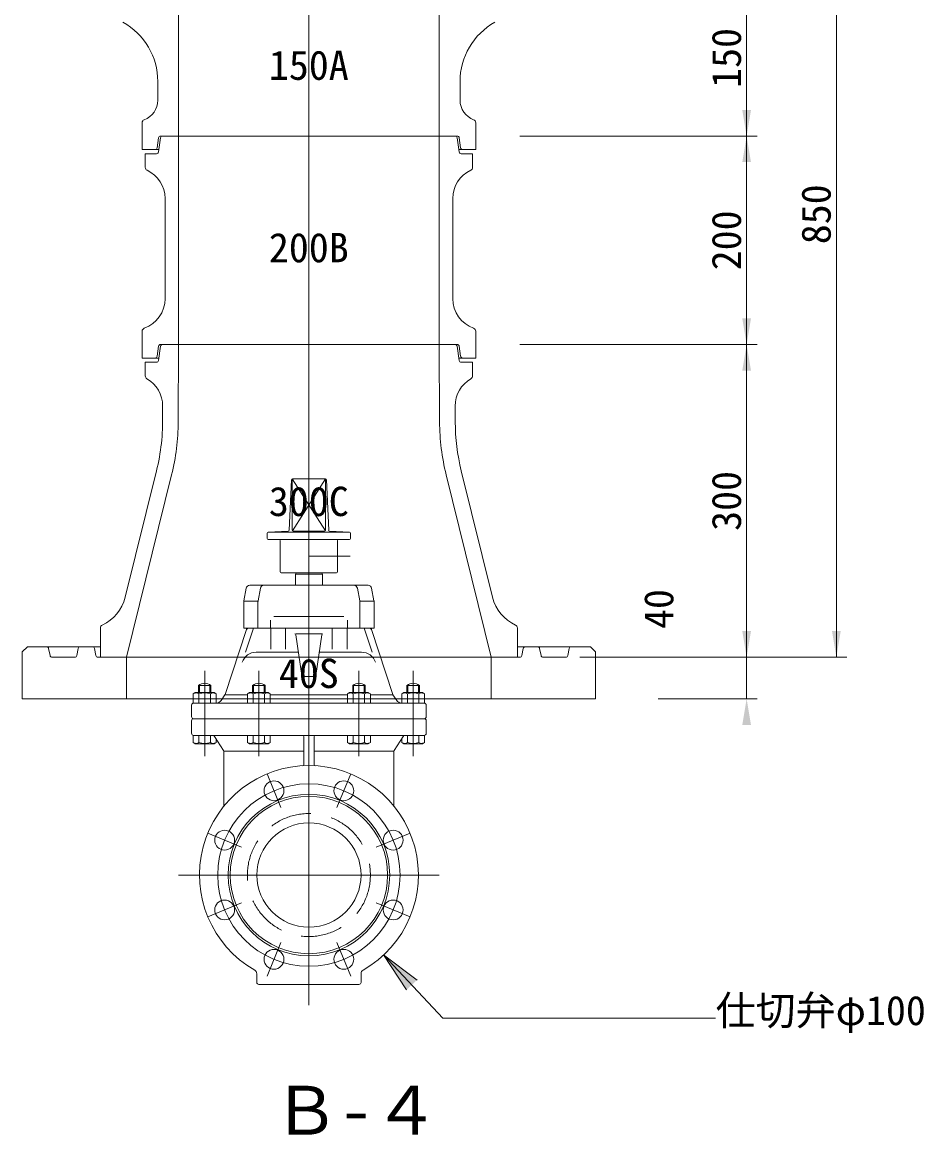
# Model space of a CAD drawing. Units: millimetres, scale not verified. Extents: x -6861 to 6881, y -3554 to 3095.
# Drawn here: x 4124 to 4989, y 1463 to 2530 of the extents above; entities that cross this region are included whole.
import ezdxf
from ezdxf.enums import TextEntityAlignment as Align

# ---------------------------------------------------------------- set-up
doc = ezdxf.new("R2010")
doc.units = ezdxf.units.MM
doc.header["$LTSCALE"] = 20
doc.linetypes.add('DASHED2', pattern=[3, 2, -1])
for name, color, linetype, lineweight in [('0-2_HIDEN', 7, 'DASHED2', 18), ('0-3_TEMP', 3, 'Continuous', 18), ('0-4_細線', 7, 'Continuous', 18), ('0-5_仕切弁', 7, 'Continuous', 18), ('0-6_寸法', 1, 'Continuous', 18), ('0-7_注釈', 1, 'Continuous', 18)]:
    doc.layers.add(name, color=color, linetype=linetype, lineweight=lineweight)
doc.styles.add('ＭＳ ゴシック', font='')
doc.styles.get('ＭＳ ゴシック').set_extended_font_data('MS Gothic')

msp = doc.modelspace()

# ---------------------------------------------------------------- linework, layer by layer
at = {"layer": '0-2_HIDEN'}
msp.add_circle((4398.8, 1711.78), 59, dxfattribs=at)
at = {"layer": '0-3_TEMP'}
for p, q in [((4398.8, 2620.78), (4398.8, 2457.78)), ((4398.8, 2470.78), (4398.8, 2157.78)), ((4398.8, 2420.78), (4398.8, 2207.78)), ((4398.8, 2161.78), (4398.8, 1861.78)), ((4398.8, 2111.78), (4398.8, 1586.78)), ((4298.8, 1907.78), (4298.8, 1825.78)), ((4350.8, 1907.78), (4350.8, 1825.78)), ((4446.8, 1907.78), (4446.8, 1825.78)), ((4498.8, 1907.78), (4498.8, 1825.78)), ((4358.62, 1808.78), (4372.01, 1776.45)), ((4438.98, 1808.78), (4425.58, 1776.45)), ((4301.79, 1751.96), (4334.13, 1738.56)), ((4495.8, 1751.96), (4463.47, 1738.56)), ((4523.8, 1711.78), (4273.8, 1711.78)), ((4301.79, 1671.59), (4334.13, 1684.99)), ((4495.8, 1671.59), (4463.47, 1684.99)), ((4358.62, 1614.77), (4372.01, 1647.1)), ((4438.98, 1614.77), (4425.58, 1647.1))]:
    msp.add_line(p, q, dxfattribs=at)
msp.add_circle((4398.8, 1711.78), 87.5, dxfattribs=at)
at = {"layer": '0-4_細線'}
for p, q in [((4273.8, 2570.78), (4273.8, 2420.78)), ((4523.8, 2570.78), (4523.8, 2420.78)), ((4253.8, 2473.11), (4253.8, 2455.14)), ((4543.8, 2473.11), (4543.8, 2455.14)), ((4238.8, 2433.58), (4238.8, 2420.78)), ((4558.8, 2433.58), (4558.8, 2420.78)), ((4238.8, 2420.78), (4238.8, 2407.78)), ((4254.55, 2419.05), (4253.21, 2409.5)), ((4254.55, 2405.49), (4256.55, 2419.07)), ((4256.54, 2420.78), (4398.8, 2420.78)), ((4273.8, 2420.78), (4273.8, 2220.78)), ((4541.06, 2420.78), (4398.8, 2420.78)), ((4523.8, 2420.78), (4523.8, 2220.78)), ((4541.05, 2419.07), (4543.05, 2405.49)), ((4543.04, 2419.05), (4544.38, 2409.5)), ((4558.8, 2420.78), (4558.8, 2407.78)), ((4238.8, 2407.78), (4254.89, 2407.78)), ((4252.57, 2403.78), (4241.8, 2403.78)), ((4241.8, 2390.75), (4241.8, 2403.78)), ((4542.71, 2407.78), (4558.8, 2407.78)), ((4555.8, 2403.78), (4545.02, 2403.78)), ((4555.8, 2403.78), (4555.8, 2390.75)), ((4260.8, 2264.69), (4260.8, 2360.87)), ((4536.8, 2360.87), (4536.8, 2264.69)), ((4238.8, 2207.78), (4238.8, 2233.58)), ((4558.8, 2233.58), (4558.8, 2207.78)), ((4256.54, 2220.78), (4398.8, 2220.78)), ((4273.43, 2146.44), (4273.8, 2220.78)), ((4541.06, 2220.78), (4398.8, 2220.78)), ((4524.17, 2146.44), (4523.8, 2220.78)), ((4254.55, 2219.05), (4253.21, 2209.5)), ((4254.55, 2205.49), (4256.55, 2219.07)), ((4541.05, 2219.07), (4543.05, 2205.49)), ((4543.04, 2219.05), (4544.38, 2209.5)), ((4238.8, 2207.78), (4254.89, 2207.78)), ((4241.8, 2203.78), (4252.57, 2203.78)), ((4241.8, 2203.78), (4241.8, 2190.58)), ((4542.71, 2207.78), (4558.8, 2207.78)), ((4555.8, 2203.78), (4545.02, 2203.78)), ((4555.8, 2203.78), (4555.8, 2190.58)), ((4258.5, 2161.73), (4258.43, 2146.52)), ((4539.18, 2146.48), (4539.1, 2161.74)), ((4252.57, 2099.47), (4222.56, 1978.22)), ((4223.8, 1920.78), (4267.13, 2095.86)), ((4573.8, 1920.78), (4530.46, 2095.86)), ((4575.03, 1978.22), (4544.97, 2099.66)), ((4198.8, 1948.81), (4198.8, 1920.78)), ((4598.8, 1948.81), (4598.8, 1920.78)), ((4149.12, 1929.17), (4150.48, 1922.38)), ((4176.12, 1922.38), (4177.48, 1929.17)), ((4191.16, 1930.78), (4198.8, 1930.78)), ((4193.12, 1929.17), (4194.48, 1922.38)), ((4598.8, 1930.78), (4606.44, 1930.78)), ((4604.48, 1929.17), (4603.12, 1922.38)), ((4606.44, 1930.78), (4668.8, 1930.78)), ((4606.44, 1930.78), (4618.16, 1930.78)), ((4621.48, 1922.38), (4620.12, 1929.17)), ((4648.48, 1929.17), (4647.12, 1922.38)), ((4673.8, 1925.78), (4668.8, 1930.78)), ((4673.8, 1925.78), (4673.8, 1880.78)), ((4152.44, 1920.78), (4174.16, 1920.78)), ((4398.8, 1920.78), (4196.44, 1920.78)), ((4223.8, 1880.78), (4223.8, 1920.78)), ((4398.8, 1920.78), (4601.16, 1920.78)), ((4573.8, 1880.78), (4573.8, 1920.78)), ((4645.16, 1920.78), (4623.44, 1920.78)), ((4123.8, 1880.78), (4673.8, 1880.78))]:
    msp.add_line(p, q, dxfattribs=at)
for points in [[(4128.8, 1930.78), (4123.8, 1925.78), (4123.8, 1880.78)], [(4128.8, 1930.78), (4191.16, 1930.78), (4179.44, 1930.78)]]:
    msp.add_lwpolyline(points, dxfattribs=at)
for centre, radius, start, end in [((4188.8, 2473.11), 65, 0, 60.968), ((4608.8, 2473.11), 65, 119.032, 180), ((4233.8, 2455.14), 20, 290.354, 0), ((4563.8, 2455.14), 20, 180, 249.646), ((4241.8, 2433.58), 3, 110.354, 180), ((4555.8, 2433.58), 3, 0, 69.646), ((4256.54, 2418.78), 2, 90, 172.001), ((4258.52, 2418.78), 2, 90, 171.634), ((4539.07, 2418.78), 2, 8.366, 90), ((4541.06, 2418.78), 2, 7.999, 90), ((4251.23, 2409.78), 2, 270, 352.001), ((4252.57, 2405.78), 2, 270, 351.633), ((4545.02, 2405.78), 2, 188.367, 270), ((4546.36, 2409.78), 2, 187.999, 270), ((4244.8, 2390.75), 3, 180, 244.897), ((4230.8, 2360.87), 30, 0, 64.897), ((4566.8, 2360.87), 30, 115.103, 180), ((4552.8, 2390.75), 3, 295.103, 0), ((4230.8, 2264.69), 30, 289.471, 0), ((4566.8, 2264.69), 30, 180, 250.529), ((4241.8, 2233.58), 3, 109.47, 179.998), ((4555.8, 2233.58), 3, 0.002, 70.53), ((4256.54, 2218.78), 2, 90, 172.001), ((4258.52, 2218.78), 2, 90, 171.634), ((4539.07, 2218.78), 2, 8.366, 90), ((4541.06, 2218.78), 2, 7.999, 90), ((4251.23, 2209.78), 2, 270, 352.001), ((4546.36, 2209.78), 2, 187.999, 270), ((4252.57, 2205.78), 2, 270, 351.633), ((4545.02, 2205.78), 2, 188.367, 270), ((4244.8, 2190.58), 3, 180, 240.41), ((4552.8, 2190.58), 3, 299.608, 0), ((4228.5, 2161.88), 30, 359.713, 60.41), ((4569.1, 2161.89), 30, 119.608, 180.287), ((4058.43, 2147.52), 200, 346.099, 1.51), ((4058.43, 2147.52), 215, 346.099, 359.713), ((4739.17, 2147.52), 215, 180.287, 193.901), ((4739.17, 2147.48), 200, 180.287, 193.833), ((4183.73, 1987.83), 40, 294.84, 346.099), ((4613.86, 1987.83), 40, 193.901, 245.161), ((4201.8, 1948.81), 3, 114.838, 179.998), ((4595.8, 1948.81), 3, 0.002, 65.162), ((4147.16, 1928.78), 2, 11.309, 90), ((4152.44, 1922.78), 2, 191.309, 270), ((4174.16, 1922.78), 2, 270, 348.691), ((4179.44, 1928.78), 2, 90, 168.691), ((4191.16, 1928.78), 2, 11.309, 90), ((4196.44, 1922.78), 2, 191.309, 270), ((4601.16, 1922.78), 2, 270, 348.691), ((4606.44, 1928.78), 2, 90, 168.691), ((4618.16, 1928.78), 2, 11.309, 90), ((4623.44, 1922.78), 2, 191.309, 270), ((4645.16, 1922.78), 2, 270, 348.691), ((4650.44, 1928.78), 2, 90, 168.691)]:
    msp.add_arc(centre, radius, start, end, dxfattribs=at)
at = {"layer": '0-5_仕切弁'}
for p, q in [((4382, 2090.82), (4379.84, 2042.68)), ((4382.8, 2091.75), (4414.57, 2042.14)), ((4382.8, 2042.78), (4382.8, 2091.75)), ((4414.59, 2091.78), (4383, 2091.78)), ((4414.8, 2091.75), (4383.03, 2042.14)), ((4414.8, 2042.78), (4414.8, 2091.75)), ((4415.59, 2090.82), (4417.76, 2042.68)), ((4358.8, 2034.78), (4358.8, 2039.78)), ((4378.89, 2041.73), (4359.75, 2040.78)), ((4359.8, 2040.78), (4437.8, 2040.78)), ((4383.8, 2041.78), (4413.8, 2041.78)), ((4418.71, 2041.73), (4437.85, 2040.78)), ((4438.8, 2039.78), (4438.8, 2034.78)), ((4437.8, 2033.78), (4359.8, 2033.78)), ((4371.3, 2002.78), (4371.3, 2032.78)), ((4426.3, 2032.78), (4426.3, 2002.78)), ((4398.8, 2017.78), (4438.3, 2017.78)), ((4372.3, 2001.78), (4425.3, 2001.78)), ((4385.8, 2000.48), (4386.55, 2001.78)), ((4411.05, 2001.78), (4411.8, 2000.48)), ((4411.8, 2000.48), (4411.8, 1989.78)), ((4338.6, 1986.91), (4336.36, 1974.82)), ((4455.55, 1989.78), (4342.04, 1989.78)), ((4352.26, 1986.91), (4350.02, 1974.82)), ((4445.33, 1986.91), (4447.57, 1974.82)), ((4458.99, 1986.91), (4461.23, 1974.82)), ((4336.3, 1974.09), (4336.3, 1948.78)), ((4336.31, 1974.46), (4349.96, 1974.46)), ((4349.96, 1974.09), (4349.96, 1948.78)), ((4461.28, 1974.46), (4447.64, 1974.46)), ((4447.64, 1974.09), (4447.64, 1948.78)), ((4461.3, 1974.09), (4461.3, 1948.78)), ((4361.81, 1956.28), (4361.81, 1948.78)), ((4365.31, 1959.78), (4432.28, 1959.78)), ((4435.78, 1956.28), (4435.78, 1948.78)), ((4318.39, 1885.05), (4338.8, 1947.28)), ((4461.3, 1948.78), (4336.3, 1948.78)), ((4338.08, 1925.56), (4345.7, 1948.78)), ((4338.8, 1948.78), (4338.8, 1947.28)), ((4362.12, 1948.78), (4362.12, 1928.46)), ((4376.36, 1948.78), (4376.36, 1928.46)), ((4411.3, 1943.04), (4386.3, 1943.04)), ((4421.23, 1948.78), (4421.23, 1928.46)), ((4435.47, 1948.78), (4435.47, 1928.46)), ((4459.51, 1925.56), (4451.9, 1948.78)), ((4458.8, 1948.78), (4458.8, 1947.28)), ((4479.21, 1885.05), (4458.8, 1947.28)), ((4386.28, 1942.19), (4392.15, 1903.13)), ((4411.31, 1942.19), (4405.44, 1903.13)), ((4388.78, 1925.56), (4348.22, 1925.56)), ((4408.81, 1925.56), (4449.37, 1925.56)), ((4404.45, 1902.28), (4393.14, 1902.28)), ((4292.8, 1893.78), (4304.8, 1893.78)), ((4292.8, 1893.78), (4292.8, 1886.78)), ((4293.74, 1886.78), (4293.74, 1894.4)), ((4303.85, 1886.78), (4303.85, 1894.4)), ((4304.8, 1893.78), (4304.8, 1886.78)), ((4344.8, 1893.78), (4356.8, 1893.78)), ((4344.8, 1893.78), (4344.8, 1886.78)), ((4345.74, 1886.78), (4345.74, 1894.4)), ((4355.85, 1886.78), (4355.85, 1894.4)), ((4356.8, 1893.78), (4356.8, 1886.78)), ((4440.8, 1893.78), (4452.8, 1893.78)), ((4440.8, 1893.78), (4440.8, 1886.78)), ((4441.74, 1886.78), (4441.74, 1894.4)), ((4451.85, 1886.78), (4451.85, 1894.4)), ((4452.8, 1893.78), (4452.8, 1886.78)), ((4492.8, 1893.78), (4492.8, 1886.78)), ((4493.74, 1886.78), (4493.74, 1894.4)), ((4503.85, 1886.78), (4503.85, 1894.4)), ((4289.8, 1886.78), (4287.83, 1885.64)), ((4287.83, 1885.64), (4287.83, 1876.78)), ((4289.8, 1886.78), (4307.8, 1886.78)), ((4293.31, 1885.64), (4293.31, 1876.78)), ((4304.28, 1885.64), (4304.28, 1876.78)), ((4307.8, 1886.78), (4309.77, 1885.64)), ((4309.77, 1885.64), (4309.77, 1876.78)), ((4318.13, 1884.54), (4314.58, 1879.38)), ((4339.83, 1884.78), (4318.3, 1884.78)), ((4341.8, 1886.78), (4339.83, 1885.64)), ((4339.83, 1885.64), (4339.83, 1876.78)), ((4341.8, 1886.78), (4359.8, 1886.78)), ((4345.31, 1885.64), (4345.31, 1876.78)), ((4356.28, 1885.64), (4356.28, 1876.78)), ((4359.8, 1886.78), (4361.77, 1885.64)), ((4361.77, 1885.64), (4361.77, 1876.78)), ((4435.83, 1884.78), (4361.77, 1884.78)), ((4437.8, 1886.78), (4435.83, 1885.64)), ((4435.83, 1885.64), (4435.83, 1876.78)), ((4437.8, 1886.78), (4455.8, 1886.78)), ((4441.31, 1885.64), (4441.31, 1876.78)), ((4452.28, 1885.64), (4452.28, 1876.78)), ((4455.8, 1886.78), (4457.77, 1885.64)), ((4457.77, 1885.64), (4457.77, 1876.78)), ((4457.77, 1884.78), (4479.3, 1884.78)), ((4479.46, 1884.54), (4483.01, 1879.38)), ((4489.8, 1886.78), (4487.83, 1885.64)), ((4487.83, 1885.64), (4487.83, 1876.78)), ((4489.8, 1886.78), (4507.8, 1886.78)), ((4493.31, 1885.64), (4493.31, 1876.78)), ((4504.28, 1885.64), (4504.28, 1876.78)), ((4507.8, 1886.78), (4509.77, 1885.64)), ((4509.77, 1885.64), (4509.77, 1876.78)), ((4286.3, 1874.78), (4286.3, 1863.78)), ((4509.77, 1876.78), (4288.3, 1876.78)), ((4310.1, 1876.79), (4310.1, 1876.78)), ((4487.49, 1876.78), (4487.49, 1876.79)), ((4511.3, 1874.78), (4511.3, 1863.78)), ((4286.3, 1847.78), (4286.3, 1859.78)), ((4288.3, 1861.78), (4509.3, 1861.78)), ((4511.3, 1859.78), (4511.3, 1847.78)), ((4287.83, 1838.91), (4287.83, 1845.78)), ((4289.8, 1837.78), (4287.83, 1838.91)), ((4288.3, 1845.78), (4509.77, 1845.78)), ((4289.8, 1837.78), (4307.8, 1837.78)), ((4293.31, 1838.91), (4293.31, 1845.78)), ((4304.28, 1838.91), (4304.28, 1845.78)), ((4307.8, 1837.78), (4309.77, 1838.91)), ((4308.39, 1844.85), (4316.99, 1831.27)), ((4309.77, 1838.91), (4309.77, 1842.67)), ((4339.83, 1838.91), (4339.83, 1845.78)), ((4341.8, 1837.78), (4339.83, 1838.91)), ((4341.8, 1837.78), (4359.8, 1837.78)), ((4345.31, 1838.91), (4345.31, 1845.78)), ((4356.28, 1838.91), (4356.28, 1845.78)), ((4359.8, 1837.78), (4361.77, 1838.91)), ((4361.77, 1838.91), (4361.77, 1845.78)), ((4393.8, 1817.61), (4393.8, 1844.78)), ((4403.8, 1817.61), (4403.8, 1844.78)), ((4435.83, 1838.91), (4435.83, 1845.78)), ((4437.8, 1837.78), (4435.83, 1838.91)), ((4437.8, 1837.78), (4455.8, 1837.78)), ((4441.31, 1838.91), (4441.31, 1845.78)), ((4452.28, 1838.91), (4452.28, 1845.78)), ((4455.8, 1837.78), (4457.77, 1838.91)), ((4457.77, 1838.91), (4457.77, 1845.78)), ((4489.21, 1844.85), (4480.61, 1831.27)), ((4487.83, 1838.91), (4487.83, 1842.67)), ((4489.8, 1837.78), (4487.83, 1838.91)), ((4489.8, 1837.78), (4507.8, 1837.78)), ((4493.31, 1838.91), (4493.31, 1845.78)), ((4504.28, 1838.91), (4504.28, 1845.78)), ((4507.8, 1837.78), (4509.77, 1838.91)), ((4509.77, 1838.91), (4509.77, 1845.78)), ((4393.8, 1830.78), (4317.3, 1830.78)), ((4317.3, 1830.2), (4317.3, 1777.98)), ((4403.8, 1830.78), (4480.3, 1830.78)), ((4480.3, 1830.2), (4480.3, 1777.98)), ((4348.8, 1608.78), (4348.8, 1617.09)), ((4448.8, 1608.78), (4448.8, 1617.09)), ((4350.8, 1606.78), (4446.8, 1606.78))]:
    msp.add_line(p, q, dxfattribs=at)
for points in [[(4411.8, 2000.48), (4385.8, 2000.48), (4385.8, 1989.78)], [(4492.8, 1893.78), (4504.8, 1893.78), (4504.8, 1886.78)]]:
    msp.add_lwpolyline(points, dxfattribs=at)
for centre, radius in [((4365.31, 1792.62), 9.5), ((4432.28, 1792.62), 9.5), ((4398.8, 1711.78), 77.5), ((4398.8, 1711.78), 75.5), ((4398.8, 1711.78), 50), ((4317.96, 1745.26), 9.5), ((4479.64, 1745.26), 9.5), ((4317.96, 1678.29), 9.5), ((4479.64, 1678.29), 9.5), ((4365.31, 1630.94), 9.5), ((4432.28, 1630.94), 9.5)]:
    msp.add_circle(centre, radius, dxfattribs=at)
for centre, radius, start, end in [((4383, 2090.78), 1, 90, 177.423), ((4414.59, 2090.78), 1, 2.577, 90), ((4359.8, 2039.78), 1, 90, 180), ((4378.84, 2042.73), 1, 272.859, 357.423), ((4383.8, 2042.78), 1, 180, 270), ((4413.8, 2042.78), 1, 270, 0), ((4418.75, 2042.73), 1, 182.577, 267.141), ((4437.8, 2039.78), 1, 0, 90), ((4359.8, 2034.78), 1, 180, 270), ((4370.3, 2032.78), 1, 0, 90), ((4427.3, 2032.78), 1, 90, 180), ((4437.8, 2034.78), 1, 270, 0), ((4372.3, 2002.78), 1, 180, 270), ((4425.3, 2002.78), 1, 270, 0), ((4342.04, 1986.28), 3.5, 90, 169.509), ((4355.71, 1986.28), 3.5, 90, 169.509), ((4441.89, 1986.28), 3.5, 10.491, 90), ((4455.55, 1986.28), 3.5, 10.491, 90), ((4340.3, 1974.09), 4, 169.509, 180), ((4353.96, 1974.09), 4, 169.509, 180), ((4443.64, 1974.09), 4, 0, 10.491), ((4457.3, 1974.09), 4, 0, 10.491), ((4298.86, 1987.55), 56.71, 314.758, 316.871), ((4385.29, 1942.04), 1, 8.546, 90), ((4412.3, 1942.04), 1, 90, 171.454), ((4498.73, 1987.55), 56.71, 223.129, 225.242), ((4348.22, 1911.56), 14, 90, 161.841), ((4449.37, 1911.56), 14, 18.159, 90), ((4393.14, 1903.28), 1, 188.546, 270), ((4404.45, 1903.28), 1, 270, 351.454), ((4298.8, 1885.78), 10, 53.13, 126.87), ((4350.8, 1885.78), 10, 53.13, 126.87), ((4446.8, 1885.78), 10, 53.13, 126.87), ((4498.8, 1885.78), 10, 53.13, 126.87), ((4290.57, 1881.63), 4.86, 55.616, 115.616), ((4298.8, 1868.34), 18.15, 72.412, 107.588), ((4307.02, 1881.63), 4.86, 64.384, 124.384), ((4309.64, 1882.78), 6, 274.407, 325.491), ((4316.49, 1885.67), 2, 325.491, 341.841), ((4342.57, 1881.63), 4.86, 55.616, 115.616), ((4350.8, 1868.34), 18.15, 72.412, 107.588), ((4359.02, 1881.63), 4.86, 64.384, 124.384), ((4438.57, 1881.63), 4.86, 55.616, 115.616), ((4446.8, 1868.34), 18.15, 72.412, 107.588), ((4455.02, 1881.63), 4.86, 64.384, 124.384), ((4481.11, 1885.67), 2, 198.159, 214.509), ((4487.95, 1882.78), 6, 214.509, 265.593), ((4490.57, 1881.63), 4.86, 55.616, 115.616), ((4498.8, 1868.34), 18.15, 72.412, 107.588), ((4507.02, 1881.63), 4.86, 64.384, 124.384), ((4288.3, 1874.78), 2, 90, 180), ((4509.3, 1874.78), 2, 0, 90), ((4288.3, 1863.78), 2, 180, 270), ((4288.3, 1859.78), 2, 90, 180), ((4509.3, 1863.78), 2, 270, 0), ((4509.3, 1859.78), 2, 0, 90), ((4288.3, 1847.78), 2, 180, 270), ((4509.3, 1847.78), 2, 270, 0), ((4290.57, 1842.92), 4.86, 244.384, 304.384), ((4298.8, 1856.22), 18.15, 252.412, 287.588), ((4307.02, 1842.92), 4.86, 235.616, 295.616), ((4306.7, 1843.78), 2, 32.347, 90), ((4342.57, 1842.92), 4.86, 244.384, 304.384), ((4350.8, 1856.22), 18.15, 252.412, 287.588), ((4359.02, 1842.92), 4.86, 235.616, 295.616), ((4392.8, 1844.78), 1, 0, 90), ((4404.8, 1844.78), 1, 90, 180), ((4438.57, 1842.92), 4.86, 244.384, 304.384), ((4446.8, 1856.22), 18.15, 252.412, 287.588), ((4455.02, 1842.92), 4.86, 235.616, 295.616), ((4490.57, 1842.92), 4.86, 244.384, 304.384), ((4490.9, 1843.78), 2, 90, 147.653), ((4498.8, 1856.22), 18.15, 252.412, 287.588), ((4507.02, 1842.92), 4.86, 235.616, 295.616), ((4315.3, 1830.2), 2, 0, 32.347), ((4482.3, 1830.2), 2, 147.653, 180), ((4398.8, 1711.78), 105, 299.697, 240.303), ((4392.8, 1817.61), 1, 273.245, 0), ((4404.8, 1817.61), 1, 180, 266.755), ((4344.8, 1617.09), 4, 0, 60.303), ((4452.8, 1617.09), 4, 119.697, 180), ((4350.8, 1608.78), 2, 180, 270), ((4446.8, 1608.78), 2, 270, 0)]:
    msp.add_arc(centre, radius, start, end, dxfattribs=at)
at = {"layer": '0-6_寸法'}
for p, q in [((4818.74, 1880.78), (4818.74, 2770.78)), ((4904.79, 1920.78), (4904.79, 2770.78)), ((4601.06, 2420.78), (4828.74, 2420.78)), ((4601.06, 2420.78), (4828.74, 2420.78)), ((4601.14, 2220.77), (4828.74, 2220.77)), ((4601.14, 2220.77), (4828.74, 2220.77)), ((4658.8, 1920.78), (4828.74, 1920.78)), ((4658.8, 1920.78), (4914.79, 1920.78)), ((4658.8, 1920.78), (4828.74, 1920.78)), ((4733.8, 1880.78), (4828.74, 1880.78))]:
    msp.add_line(p, q, dxfattribs=at)
for points in [[(4814.57, 2445.78), (4818.74, 2420.78), (4822.9, 2445.78)], [(4814.57, 2395.78), (4818.74, 2420.78), (4822.9, 2395.78)], [(4814.57, 2245.77), (4818.74, 2220.77), (4822.9, 2245.77)], [(4814.57, 2195.77), (4818.74, 2220.77), (4822.9, 2195.77)], [(4814.57, 1945.78), (4818.74, 1920.78), (4822.9, 1945.78)], [(4814.57, 1945.78), (4818.74, 1920.78), (4822.9, 1945.78)], [(4900.63, 1945.78), (4904.79, 1920.78), (4908.96, 1945.78)], [(4814.57, 1855.78), (4818.74, 1880.78), (4822.9, 1855.78)]]:
    msp.add_solid(points, dxfattribs=at)
at = {"layer": '0-7_注釈'}
for p, q in [((4470.52, 1635.09), (4527.34, 1574.35)), ((4470.52, 1635.09), (4502.51, 1611.07)), ((4470.52, 1635.09), (4492.36, 1601.58)), ((4527.34, 1574.35), (4788.93, 1574.35))]:
    msp.add_line(p, q, dxfattribs=at)
at = {"layer": '0-7_注釈', "color": 20}
msp.add_solid([(4502.51, 1611.07), (4492.36, 1601.58), (4470.52, 1635.09)], dxfattribs=at)

# ---------------------------------------------------------------- texts
at = {"layer": '0-6_寸法', "style": 'ＭＳ ゴシック'}
for s, p in [('150', (4821.78, 2466.98)), ('850', (4907.83, 2316.98)), ('200', (4821.78, 2291.98)), ('300', (4821.78, 2041.98)), ('40', (4756.89, 1947.84))]:
    msp.add_text(s, height=28.15, rotation=90, dxfattribs=at).set_placement(p, align=Align.BOTTOM_LEFT)
at = {"layer": '0-7_注釈', "style": 'ＭＳ ゴシック'}
for s, height, p in [('150A', 28.15, (4360.4, 2466.24)), ('200B', 28.15, (4360.4, 2291.24)), ('300C', 28.15, (4360.4, 2047.74)), ('40S', 28.15, (4370, 1882.74)), ('仕切弁φ100', 28.15, (4788.93, 1559.35)), ('Ｂ-４', 46.92, (4364.17, 1448.54))]:
    msp.add_text(s, height=height, dxfattribs=at).set_placement(p, align=Align.BOTTOM_LEFT)

doc.saveas('drawing.dxf')
